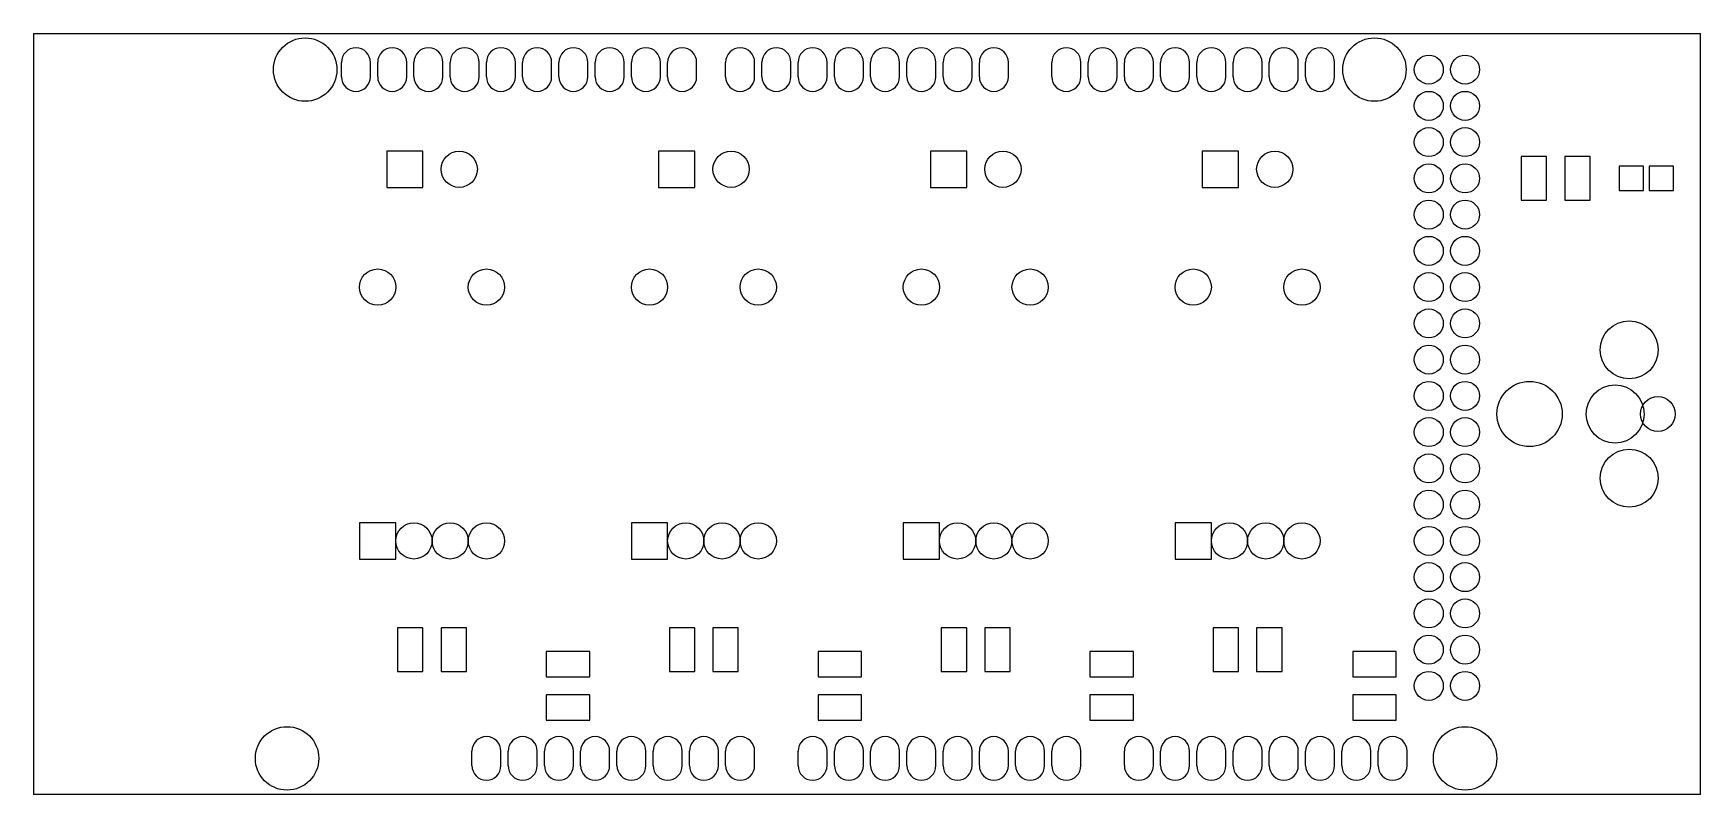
# Model space of a CAD drawing. Extents: x 43500 to 89500, y 31170 to 52170.
import ezdxf

# ---------------------------------------------------------------- set-up
doc = ezdxf.new("R2010")
doc.units = 0
doc.layers.add('BLACK', color=1, linetype='CONTINUOUS')

msp = doc.modelspace()

# ---------------------------------------------------------------- linework, layer by layer
at = {"layer": 'BLACK'}
for p, q in [((43500, 52170), (89500, 52170)), ((43500, 52170), (43500, 31170)), ((89500, 31170), (89500, 52170)), ((52000, 50970), (52000, 51370)), ((52800, 50970), (52800, 51370)), ((53000, 50970), (53000, 51370)), ((53800, 50970), (53800, 51370)), ((54000, 50970), (54000, 51370)), ((54800, 50970), (54800, 51370)), ((55000, 50970), (55000, 51370)), ((55800, 50970), (55800, 51370)), ((56000, 50970), (56000, 51370)), ((56800, 50970), (56800, 51370)), ((57000, 50970), (57000, 51370)), ((57800, 50970), (57800, 51370)), ((58000, 50970), (58000, 51370)), ((58800, 50970), (58800, 51370)), ((59000, 50970), (59000, 51370)), ((59800, 50970), (59800, 51370)), ((60000, 50970), (60000, 51370)), ((60800, 50970), (60800, 51370)), ((61000, 50970), (61000, 51370)), ((61800, 50970), (61800, 51370)), ((62600, 50970), (62600, 51370)), ((63400, 50970), (63400, 51370)), ((63600, 50970), (63600, 51370)), ((64400, 50970), (64400, 51370)), ((64600, 50970), (64600, 51370)), ((65400, 50970), (65400, 51370)), ((65600, 50970), (65600, 51370)), ((66400, 50970), (66400, 51370)), ((66600, 50970), (66600, 51370)), ((67400, 50970), (67400, 51370)), ((67600, 50970), (67600, 51370)), ((68400, 50970), (68400, 51370)), ((68600, 50970), (68600, 51370)), ((69400, 50970), (69400, 51370)), ((69600, 50970), (69600, 51370)), ((70400, 50970), (70400, 51370)), ((71600, 50970), (71600, 51370)), ((72400, 50970), (72400, 51370)), ((72600, 50970), (72600, 51370)), ((73400, 50970), (73400, 51370)), ((73600, 50970), (73600, 51370)), ((74400, 50970), (74400, 51370)), ((74600, 50970), (74600, 51370)), ((75400, 50970), (75400, 51370)), ((75600, 50970), (75600, 51370)), ((76400, 50970), (76400, 51370)), ((76600, 50970), (76600, 51370)), ((77400, 50970), (77400, 51370)), ((77600, 50970), (77600, 51370)), ((78400, 50970), (78400, 51370)), ((78600, 50970), (78600, 51370)), ((79400, 50970), (79400, 51370)), ((53250, 48920), (53250, 47920)), ((54250, 48920), (53250, 48920)), ((54250, 47920), (54250, 48920)), ((60750, 48920), (60750, 47920)), ((61750, 48920), (60750, 48920)), ((61750, 47920), (61750, 48920)), ((68250, 48920), (68250, 47920)), ((69250, 48920), (68250, 48920)), ((69250, 47920), (69250, 48920)), ((75750, 48920), (75750, 47920)), ((76750, 48920), (75750, 48920)), ((76750, 47920), (76750, 48920)), ((84550, 48770), (84550, 47570)), ((85250, 48770), (84550, 48770)), ((85250, 47570), (85250, 48770)), ((85750, 48770), (85750, 47570)), ((86450, 48770), (85750, 48770)), ((86450, 47570), (86450, 48770)), ((87250, 48505), (87250, 47835)), ((87920, 48505), (87250, 48505)), ((87920, 47835), (87920, 48505)), ((88080, 48505), (88080, 47835)), ((88750, 48505), (88080, 48505)), ((88750, 47835), (88750, 48505)), ((53250, 47920), (54250, 47920)), ((60750, 47920), (61750, 47920)), ((68250, 47920), (69250, 47920)), ((75750, 47920), (76750, 47920)), ((84550, 47570), (85250, 47570)), ((85750, 47570), (86450, 47570)), ((87250, 47835), (87920, 47835)), ((88080, 47835), (88750, 47835)), ((53500, 38670), (52500, 38670)), ((52500, 38670), (52500, 37670)), ((53500, 37670), (53500, 38670)), ((61000, 38670), (60000, 38670)), ((60000, 38670), (60000, 37670)), ((61000, 37670), (61000, 38670)), ((68500, 38670), (67500, 38670)), ((67500, 38670), (67500, 37670)), ((68500, 37670), (68500, 38670)), ((76000, 38670), (75000, 38670)), ((75000, 38670), (75000, 37670)), ((76000, 37670), (76000, 38670)), ((52500, 37670), (53500, 37670)), ((60000, 37670), (61000, 37670)), ((67500, 37670), (68500, 37670)), ((75000, 37670), (76000, 37670)), ((54250, 35770), (53550, 35770)), ((53550, 35770), (53550, 34570)), ((54250, 34570), (54250, 35770)), ((55450, 35770), (54750, 35770)), ((54750, 35770), (54750, 34570)), ((55450, 34570), (55450, 35770)), ((61750, 35770), (61050, 35770)), ((61050, 35770), (61050, 34570)), ((61750, 34570), (61750, 35770)), ((62950, 35770), (62250, 35770)), ((62250, 35770), (62250, 34570)), ((62950, 34570), (62950, 35770)), ((69250, 35770), (68550, 35770)), ((68550, 35770), (68550, 34570)), ((69250, 34570), (69250, 35770)), ((70450, 35770), (69750, 35770)), ((69750, 35770), (69750, 34570)), ((70450, 34570), (70450, 35770)), ((76750, 35770), (76050, 35770)), ((76050, 35770), (76050, 34570)), ((76750, 34570), (76750, 35770)), ((77950, 35770), (77250, 35770)), ((77250, 35770), (77250, 34570)), ((77950, 34570), (77950, 35770)), ((58850, 35120), (57650, 35120)), ((57650, 35120), (57650, 34420)), ((58850, 34420), (58850, 35120)), ((66350, 35120), (65150, 35120)), ((65150, 35120), (65150, 34420)), ((66350, 34420), (66350, 35120)), ((73850, 35120), (72650, 35120)), ((72650, 35120), (72650, 34420)), ((73850, 34420), (73850, 35120)), ((81100, 35120), (79900, 35120)), ((79900, 35120), (79900, 34420)), ((81100, 34420), (81100, 35120)), ((53550, 34570), (54250, 34570)), ((54750, 34570), (55450, 34570)), ((61050, 34570), (61750, 34570)), ((62250, 34570), (62950, 34570)), ((68550, 34570), (69250, 34570)), ((69750, 34570), (70450, 34570)), ((76050, 34570), (76750, 34570)), ((77250, 34570), (77950, 34570)), ((57650, 34420), (58850, 34420)), ((65150, 34420), (66350, 34420)), ((72650, 34420), (73850, 34420)), ((79900, 34420), (81100, 34420)), ((58850, 33920), (57650, 33920)), ((57650, 33920), (57650, 33220)), ((58850, 33220), (58850, 33920)), ((66350, 33920), (65150, 33920)), ((65150, 33920), (65150, 33220)), ((66350, 33220), (66350, 33920)), ((73850, 33920), (72650, 33920)), ((72650, 33920), (72650, 33220)), ((73850, 33220), (73850, 33920)), ((81100, 33920), (79900, 33920)), ((79900, 33920), (79900, 33220)), ((81100, 33220), (81100, 33920)), ((57650, 33220), (58850, 33220)), ((65150, 33220), (66350, 33220)), ((72650, 33220), (73850, 33220)), ((79900, 33220), (81100, 33220)), ((55600, 31970), (55600, 32370)), ((56400, 31970), (56400, 32370)), ((56600, 31970), (56600, 32370)), ((57400, 31970), (57400, 32370)), ((57600, 31970), (57600, 32370)), ((58400, 31970), (58400, 32370)), ((58600, 31970), (58600, 32370)), ((59400, 31970), (59400, 32370)), ((59600, 31970), (59600, 32370)), ((60400, 31970), (60400, 32370)), ((60600, 31970), (60600, 32370)), ((61400, 31970), (61400, 32370)), ((61600, 31970), (61600, 32370)), ((62400, 31970), (62400, 32370)), ((62600, 31970), (62600, 32370)), ((63400, 31970), (63400, 32370)), ((64600, 31970), (64600, 32370)), ((65400, 31970), (65400, 32370)), ((65600, 31970), (65600, 32370)), ((66400, 31970), (66400, 32370)), ((66600, 31970), (66600, 32370)), ((67400, 31970), (67400, 32370)), ((67600, 31970), (67600, 32370)), ((68400, 31970), (68400, 32370)), ((68600, 31970), (68600, 32370)), ((69400, 31970), (69400, 32370)), ((69600, 31970), (69600, 32370)), ((70400, 31970), (70400, 32370)), ((70600, 31970), (70600, 32370)), ((71400, 31970), (71400, 32370)), ((71600, 31970), (71600, 32370)), ((72400, 31970), (72400, 32370)), ((73600, 31970), (73600, 32370)), ((74400, 31970), (74400, 32370)), ((74600, 31970), (74600, 32370)), ((75400, 31970), (75400, 32370)), ((75600, 31970), (75600, 32370)), ((76400, 31970), (76400, 32370)), ((76600, 31970), (76600, 32370)), ((77400, 31970), (77400, 32370)), ((77600, 31970), (77600, 32370)), ((78400, 31970), (78400, 32370)), ((78600, 31970), (78600, 32370)), ((79400, 31970), (79400, 32370)), ((79600, 31970), (79600, 32370)), ((80400, 31970), (80400, 32370)), ((80600, 31970), (80600, 32370)), ((81400, 31970), (81400, 32370)), ((89500, 31170), (43500, 31170))]:
    msp.add_line(p, q, dxfattribs=at)
for centre, radius in [((51000, 51170), 875), ((80500, 51170), 875), ((82000, 51170), 400), ((83000, 51170), 400), ((82000, 50170), 400), ((83000, 50170), 400), ((82000, 49170), 400), ((83000, 49170), 400), ((55250, 48420), 500), ((62750, 48420), 500), ((70250, 48420), 500), ((77750, 48420), 500), ((82000, 48170), 400), ((83000, 48170), 400), ((82000, 47170), 400), ((83000, 47170), 400), ((82000, 46170), 400), ((83000, 46170), 400), ((53000, 45170), 500), ((56000, 45170), 500), ((60500, 45170), 500), ((63500, 45170), 500), ((68000, 45170), 500), ((71000, 45170), 500), ((75500, 45170), 500), ((78500, 45170), 500), ((82000, 45170), 400), ((83000, 45170), 400), ((82000, 44170), 400), ((83000, 44170), 400), ((87530, 43440), 800), ((82000, 43170), 400), ((83000, 43170), 400), ((82000, 42170), 400), ((83000, 42170), 400), ((84780, 41670), 900), ((87140, 41670), 800), ((88320, 41670), 480), ((82000, 41170), 400), ((83000, 41170), 400), ((82000, 40170), 400), ((83000, 40170), 400), ((87530, 39900), 800), ((82000, 39170), 400), ((83000, 39170), 400), ((54000, 38170), 500), ((55000, 38170), 500), ((56000, 38170), 500), ((61500, 38170), 500), ((62500, 38170), 500), ((63500, 38170), 500), ((69000, 38170), 500), ((70000, 38170), 500), ((71000, 38170), 500), ((76500, 38170), 500), ((77500, 38170), 500), ((78500, 38170), 500), ((82000, 38170), 400), ((83000, 38170), 400), ((82000, 37170), 400), ((83000, 37170), 400), ((82000, 36170), 400), ((83000, 36170), 400), ((82000, 35170), 400), ((83000, 35170), 400), ((82000, 34170), 400), ((83000, 34170), 400), ((50500, 32170), 875), ((83000, 32170), 875)]:
    msp.add_circle(centre, radius, dxfattribs=at)
for centre, start, end in [((52400, 51370), 360, 540), ((53400, 51370), 360, 540), ((54400, 51370), 360, 540), ((55400, 51370), 360, 540), ((56400, 51370), 360, 540), ((57400, 51370), 360, 540), ((58400, 51370), 360, 540), ((59400, 51370), 360, 540), ((60400, 51370), 360, 540), ((61400, 51370), 360, 540), ((63000, 51370), 360, 540), ((64000, 51370), 360, 540), ((65000, 51370), 360, 540), ((66000, 51370), 360, 540), ((67000, 51370), 360, 540), ((68000, 51370), 360, 540), ((69000, 51370), 360, 540), ((70000, 51370), 360, 540), ((72000, 51370), 360, 540), ((73000, 51370), 360, 540), ((74000, 51370), 360, 540), ((75000, 51370), 360, 540), ((76000, 51370), 360, 540), ((77000, 51370), 360, 540), ((78000, 51370), 360, 540), ((79000, 51370), 360, 540), ((52400, 50970), 180, 360), ((53400, 50970), 180, 360), ((54400, 50970), 180, 360), ((55400, 50970), 180, 360), ((56400, 50970), 180, 360), ((57400, 50970), 180, 360), ((58400, 50970), 180, 360), ((59400, 50970), 180, 360), ((60400, 50970), 180, 360), ((61400, 50970), 180, 360), ((63000, 50970), 180, 360), ((64000, 50970), 180, 360), ((65000, 50970), 180, 360), ((66000, 50970), 180, 360), ((67000, 50970), 180, 360), ((68000, 50970), 180, 360), ((69000, 50970), 180, 360), ((70000, 50970), 180, 360), ((72000, 50970), 180, 360), ((73000, 50970), 180, 360), ((74000, 50970), 180, 360), ((75000, 50970), 180, 360), ((76000, 50970), 180, 360), ((77000, 50970), 180, 360), ((78000, 50970), 180, 360), ((79000, 50970), 180, 360), ((56000, 32370), 360, 540), ((57000, 32370), 360, 540), ((58000, 32370), 360, 540), ((59000, 32370), 360, 540), ((60000, 32370), 360, 540), ((61000, 32370), 360, 540), ((62000, 32370), 360, 540), ((63000, 32370), 360, 540), ((65000, 32370), 360, 540), ((66000, 32370), 360, 540), ((67000, 32370), 360, 540), ((68000, 32370), 360, 540), ((69000, 32370), 360, 540), ((70000, 32370), 360, 540), ((71000, 32370), 360, 540), ((72000, 32370), 360, 540), ((74000, 32370), 360, 540), ((75000, 32370), 360, 540), ((76000, 32370), 360, 540), ((77000, 32370), 360, 540), ((78000, 32370), 360, 540), ((79000, 32370), 360, 540), ((80000, 32370), 360, 540), ((81000, 32370), 360, 540), ((56000, 31970), 180, 360), ((57000, 31970), 180, 360), ((58000, 31970), 180, 360), ((59000, 31970), 180, 360), ((60000, 31970), 180, 360), ((61000, 31970), 180, 360), ((62000, 31970), 180, 360), ((63000, 31970), 180, 360), ((65000, 31970), 180, 360), ((66000, 31970), 180, 360), ((67000, 31970), 180, 360), ((68000, 31970), 180, 360), ((69000, 31970), 180, 360), ((70000, 31970), 180, 360), ((71000, 31970), 180, 360), ((72000, 31970), 180, 360), ((74000, 31970), 180, 360), ((75000, 31970), 180, 360), ((76000, 31970), 180, 360), ((77000, 31970), 180, 360), ((78000, 31970), 180, 360), ((79000, 31970), 180, 360), ((80000, 31970), 180, 360), ((81000, 31970), 180, 360)]:
    msp.add_arc(centre, 400, start, end, dxfattribs=at)

doc.saveas('drawing.dxf')
